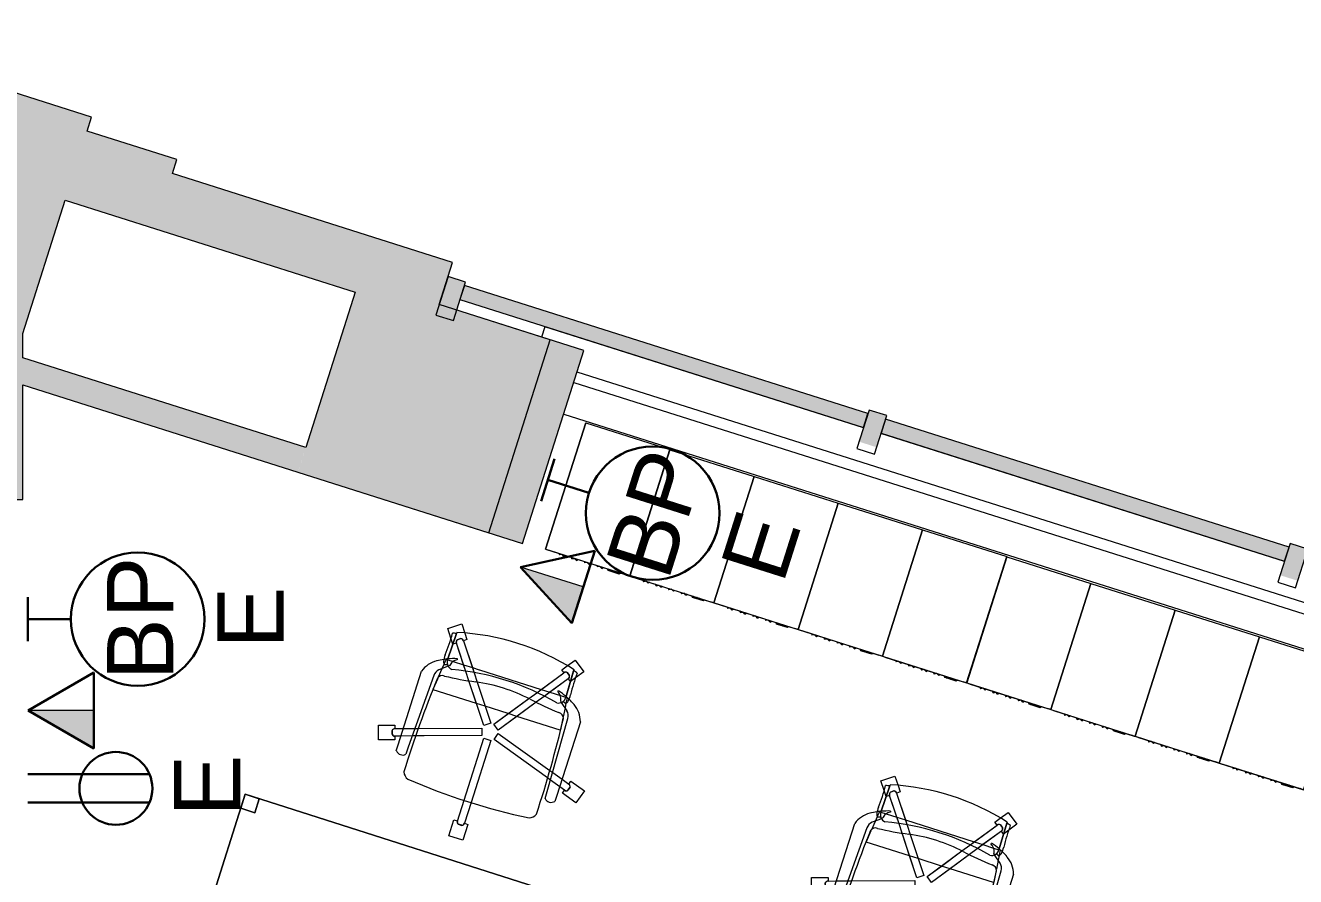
# Model space of a CAD drawing. Header units: inches. Extents: x 385 to 2249, y -1773 to -36.
# Drawn here: x 571.3 to 743.8, y -151.6 to -36 of the extents above; entities that cross this region are included whole.
import ezdxf

# ---------------------------------------------------------------- set-up
doc = ezdxf.new("R2010")
doc.units = ezdxf.units.IN
doc.header["$MEASUREMENT"] = 0
for name, color, linetype, lineweight in [('A-ANNO-NOTE', 131, 'Continuous', 30), ('A-COLS', 52, 'Continuous', 13), ('A-GLAZ-CURT', 52, 'Continuous', 13), ('A-GLAZ-CWMG', 51, 'Continuous', 13), ('A-WALL', 113, 'Continuous', 13), ('G-IMPT', 8, 'Continuous', 9), ('I-FURN', 30, 'Continuous', 9), ('Q-SPCQ', 91, 'Continuous', 13)]:
    doc.layers.add(name, color=color, linetype=linetype, lineweight=lineweight)
doc.styles.add('Swis721 Lt BT', font='swissl.ttf', dxfattribs={"height": 9})

# ---------------------------------------------------------------- blocks, each defined once
blk = doc.blocks.new('System Panel - Glazed 2-5026264-Level 6 POWER _ SIGNAL')
at = {"layer": 'A-GLAZ-CURT', "lineweight": 9}
blk.add_hatch(color=7, dxfattribs=at).paths.add_polyline_path([(28.75, 0.25), (28.75, 2.25), (-28.75, 2.25), (-28.75, 0.25), (26.06, 0.25)], flags=0)
at = {"layer": 'A-GLAZ-CURT', "color": 8, "lineweight": 20}
for p, q in [((28.75, 2.25), (-28.75, 2.25)), ((-28.75, 2.25), (-28.75, 0.25)), ((28.75, 0.25), (28.75, 2.25)), ((-28.75, 0.25), (28.75, 0.25))]:
    blk.add_line(p, q, dxfattribs=at)
blk = doc.blocks.new('Rectangular Mullion - 2_5_ x 5_ rectangular-5019623-Level 6 POWER _ SIGNAL')
at = {"layer": 'A-GLAZ-CWMG', "lineweight": 9}
blk.add_hatch(color=7, dxfattribs=at).paths.add_polyline_path([(0, 1.76), (0, -2.75), (-2.5, -2.75), (-2.5, 1.76), (-1.23, 1.76)], flags=0)
at = {"layer": 'A-GLAZ-CWMG', "color": 8, "lineweight": 20}
for p, q in [((-2.5, 2.75), (0, 2.75)), ((-2.5, -2.75), (-2.5, 2.75)), ((0, 2.75), (0, -2.75)), ((0, -2.75), (-2.5, -2.75))]:
    blk.add_line(p, q, dxfattribs=at)
blk = doc.blocks.new('System Panel - Glazed 2-5038000-Level 6 POWER _ SIGNAL')
at = {"layer": 'A-GLAZ-CURT', "lineweight": 9}
blk.add_hatch(color=7, dxfattribs=at).paths.add_polyline_path([(28.75, 0.25), (28.75, 2.25), (-28.75, 2.25), (-28.75, 0.25), (1.16, 0.25)], flags=0)
at = {"layer": 'A-GLAZ-CURT', "color": 8, "lineweight": 20}
for p, q in [((28.75, 2.25), (-28.75, 2.25)), ((-28.75, 2.25), (-28.75, 0.25)), ((28.75, 0.25), (28.75, 2.25)), ((-28.75, 0.25), (28.75, 0.25))]:
    blk.add_line(p, q, dxfattribs=at)
blk = doc.blocks.new('Walls 16 - Walls 16-5039104-Level 6 POWER _ SIGNAL')
at = {"layer": 'A-WALL', "lineweight": 9}
blk.add_hatch(color=7, dxfattribs=at).paths.add_polyline_path([(570.95, -100.39), (570.97, -84.81), (608.32, -96.67), (609.38, -93.33), (570.95, -81.14), (570.97, -77.76), (576.7, -59.71), (626.93, -75.65), (629.3, -68.18), (591.27, -56.11), (591.87, -54.21), (579.67, -50.34), (580.28, -48.43), (541.01, -35.97), (536.17, -51.22), (569.72, -61.87), (564.95, -76.89), (564.98, -100.39), (569.72, -100.39)], flags=0)
at = {"layer": 'A-WALL', "color": 8, "lineweight": 20}
for p, q in [((541.01, -35.97), (536.17, -51.22)), ((580.28, -48.43), (541.01, -35.97)), ((579.67, -50.34), (580.28, -48.43)), ((536.17, -51.22), (569.72, -61.87)), ((591.87, -54.21), (579.67, -50.34)), ((591.27, -56.11), (591.87, -54.21)), ((629.3, -68.18), (591.27, -56.11)), ((570.95, -77.82), (576.7, -59.71)), ((576.7, -59.71), (616.08, -72.2)), ((569.72, -61.87), (564.95, -76.89)), ((627.49, -73.91), (629.3, -68.18)), ((564.95, -76.89), (564.95, -100.39)), ((570.95, -81.14), (570.95, -77.82)), ((609.38, -93.33), (570.95, -81.14)), ((570.95, -100.39), (570.95, -84.81)), ((570.95, -84.81), (608.32, -96.67)), ((564.95, -100.39), (570.95, -100.39))]:
    blk.add_line(p, q, dxfattribs=at)
blk = doc.blocks.new('Columns 27 - Columns 4-5095801-Level 6 POWER _ SIGNAL')
at = {"layer": 'A-COLS', "lineweight": 9}
h = blk.add_hatch(color=7, dxfattribs=at)
h.paths.add_polyline_path([(1403.67, -850.73), (1403.84, -850.23), (1378.88, -838.97), (1403.65, -850.72), (1396.36, -848.35)], flags=0)
h.paths.add_polyline_path([(1396.55, -821.41), (1412.05, -824.97), (1412.18, -824.56), (1399.94, -822.09)], flags=0)
h.paths.add_polyline_path([(1378.88, -838.97), (1396.55, -821.41), (1385.72, -817.89), (1381.64, -830.47)], flags=0)
at = {"layer": 'A-COLS', "color": 8, "lineweight": 20}
for p, q in [((1385.72, -817.89), (1378.88, -838.97)), ((1412.18, -824.56), (1397.12, -819.67)), ((1403.67, -850.73), (1412.18, -824.56)), ((1377.79, -842.3), (1377.79, -842.32)), ((1377.79, -842.32), (1403.67, -850.73))]:
    blk.add_line(p, q, dxfattribs=at)
blk = doc.blocks.new('Walls 77 - Walls 3-5131685-Level 6 POWER _ SIGNAL')
at = {"layer": 'A-WALL', "lineweight": 9}
for p, q in [((59.48, -2869.68), (59.48, -2663.58)), ((53.49, -2770.31), (53.49, -2827.81)), ((53.49, -2830.31), (53.49, -2875.7)), ((53.49, -2875.7), (54.95, -2875.7))]:
    blk.add_line(p, q, dxfattribs=at)
blk = doc.blocks.new('Rectangular Mullion - 2_5_ x 5_ rectangular-V7-Level 6 POWER _ SIGNAL')
at = {"layer": 'A-GLAZ-CWMG', "lineweight": 9}
blk.add_hatch(color=7, dxfattribs=at).paths.add_polyline_path([(-2.5, 1.26), (-2.5, -2.75), (0, -2.75), (0, 1.26), (-1.91, 1.26)], flags=0)
at = {"layer": 'A-GLAZ-CWMG', "color": 8, "lineweight": 20}
for p, q in [((0, 2.75), (-2.5, 2.75)), ((-2.5, 2.75), (-2.5, -2.75)), ((0, -2.75), (0, 2.75)), ((-2.5, -2.75), (0, -2.75))]:
    blk.add_line(p, q, dxfattribs=at)
blk = doc.blocks.new('Columns 34 - Columns 4-5367114-Level 6 POWER _ SIGNAL')
at = {"layer": 'A-COLS', "lineweight": 9}
h = blk.add_hatch(color=7, dxfattribs=at)
h.paths.add_polyline_path([(1378.88, -838.97), (1403.84, -850.23), (1403.67, -850.73), (1403.65, -850.72), (1386.01, -842.35)], flags=0)
h.paths.add_polyline_path([(1408.23, -852.21), (1416.73, -826.04), (1397.12, -819.67), (1396.55, -821.41), (1378.88, -838.97), (1377.79, -842.32), (1407.3, -851.91)], flags=0)
h.paths.add_polyline_path([(1412.05, -824.97), (1396.55, -821.41), (1412.18, -824.56)], flags=0)
at = {"layer": 'A-COLS', "color": 8, "lineweight": 20}
for p, q in [((1385.72, -817.89), (1378.88, -838.97)), ((1416.73, -826.04), (1397.12, -819.67)), ((1408.23, -852.21), (1416.73, -826.04)), ((1377.79, -842.3), (1377.79, -842.32)), ((1377.79, -842.32), (1408.23, -852.21))]:
    blk.add_line(p, q, dxfattribs=at)
blk = doc.blocks.new('Walls 104 - Walls 3-5504135-Level 6 POWER _ SIGNAL')
at = {"layer": 'A-WALL', "lineweight": 9}
for p, q in [((53.49, -2662.78), (53.49, -2868.87)), ((59.48, -2868.87), (59.48, -2662.78))]:
    blk.add_line(p, q, dxfattribs=at)
blk = doc.blocks.new('Locker_-_Double_Unit_-_Medium_298 - 12ZLKR04_dwg-5336107-Level 6 POWER _ SIGNAL')
at = {"layer": 'G-IMPT'}
for p, q in [((0, 12), (18, 12)), ((0, 12), (0, 0)), ((0, 12), (0, 0)), ((18, 12), (0, 12)), ((18, 12), (18, 0)), ((18, 12), (18, 11.5)), ((18, 11.5), (18, 0.5)), ((18, 10.12), (18.18, 9.98)), ((18, 10.12), (18.18, 9.98)), ((18, 9.66), (18.18, 9.98)), ((18.18, 9.33), (18, 9.66)), ((18, 9.2), (18.18, 9.33)), ((18, 9.2), (18.18, 9.33)), ((18, 8.32), (18.18, 8.18)), ((18.18, 8.18), (18, 8.32)), ((18.18, 8.18), (18, 7.86)), ((18.18, 7.53), (18, 7.86)), ((18, 7.4), (18.18, 7.53)), ((18.18, 7.53), (18, 7.4)), ((18, 6.52), (18.18, 6.38)), ((18, 6.52), (18.18, 6.38)), ((18, 6.06), (18.18, 6.38)), ((18.18, 5.73), (18, 6.06)), ((18, 5.6), (18.18, 5.73)), ((18.18, 5.73), (18, 5.6)), ((18, 4.72), (18.18, 4.58)), ((18, 4.72), (18.18, 4.58)), ((18, 4.26), (18.18, 4.58)), ((18.18, 3.93), (18, 4.26)), ((18, 3.8), (18.18, 3.93)), ((18.18, 3.93), (18, 3.8)), ((18, 3.14), (18.06, 3.12)), ((18, 2.92), (18.18, 2.78)), ((18.18, 2.78), (18, 2.92)), ((18.18, 2.78), (18, 2.46)), ((18.18, 2.13), (18, 2.46)), ((18, 2), (18.18, 2.13)), ((18, 2), (18.18, 2.13)), ((18.19, 3.02), (18.06, 3.12)), ((18.06, 2.87), (18.06, 3.12)), ((18.06, 2.34), (18.06, 2.57)), ((18.06, 1.35), (18.06, 2.04)), ((18.19, 1.45), (18.19, 3.02)), ((18, 1.33), (18.06, 1.35)), ((18, 0), (18, 0.5)), ((18.06, 1.35), (18.19, 1.45)), ((18, 0), (0, 0)), ((18, 0), (0, 0))]:
    blk.add_line(p, q, dxfattribs=at)
blk = doc.blocks.new('Locker_-_Double_Unit_-_Medium_298 - Locker_-_Double_Unit_-_Medium_298-5336684-Level 6 POWER _ SIGNAL')
at = {"extrusion": (0, 0, -1), "zscale": -1, "rotation": 180}
blk.add_blockref('Locker_-_Double_Unit_-_Medium_298 - 12ZLKR04_dwg-5336107-Level 6 POWER _ SIGNAL', (0, 0), dxfattribs=at)
blk = doc.blocks.new('F-Haworth_Chair_X99-Seminar - X99 Advanced Seminar Chair-V166-Level 6 POWER _ SIGNAL')
at = {"layer": 'I-FURN'}
for p, q in [((-1, 15.13), (1, 15.13)), ((-1, 12.88), (-1, 15.13)), ((-1, 15.13), (1, 15.13)), ((-1, 12.88), (-1, 15.13)), ((1, 15.13), (1, 12.88)), ((1, 15.13), (1, 12.88)), ((-0.52, 12.88), (-1, 12.88)), ((-0.52, 12.88), (-1, 12.88)), ((-0.5, 9.91), (-0.5, 12.88)), ((-0.5, 9.91), (-0.5, 12.88)), ((0.26, 13.26), (-0.26, 13.26)), ((0.26, 13.26), (-0.26, 13.26)), ((-0.25, 13.25), (0.25, 13.25)), ((-0.25, 13.25), (0.25, 13.25)), ((0.5, 12.88), (0.5, 9.91)), ((0.5, 12.88), (0.5, 9.91)), ((1, 12.88), (0.52, 12.88)), ((1, 12.88), (0.52, 12.88)), ((-0.5, 1.08), (-0.5, 9.91)), ((-0.5, 1.08), (-0.5, 9.91)), ((0.5, 9.91), (0.5, 1.08)), ((0.5, 9.91), (0.5, 1.08)), ((-14.69, 3.72), (-14.08, 5.62)), ((-14.69, 3.72), (-14.08, 5.62)), ((-14.08, 5.62), (-11.94, 4.93)), ((-14.08, 5.62), (-11.94, 4.93)), ((-11.32, 5.48), (-11.3, 6.32)), ((-11.32, -5.06), (-11.32, 5.48)), ((-9.92, 6.36), (-9.92, 5.36)), ((-9.92, 5.36), (-9.57, -4.97)), ((9.57, -4.97), (9.92, 5.36)), ((9.92, 5.36), (9.92, 6.36)), ((11.3, 6.32), (11.32, 5.48)), ((11.32, 5.48), (11.32, -5.06)), ((11.94, 4.93), (14.08, 5.62)), ((11.94, 4.93), (14.08, 5.62)), ((14.08, 5.62), (14.69, 3.72)), ((14.08, 5.62), (14.69, 3.72)), ((-12.55, 3.03), (-14.69, 3.72)), ((-12.55, 3.03), (-14.69, 3.72)), ((-12.53, 4.34), (-12.69, 3.85)), ((-12.53, 4.34), (-12.69, 3.85)), ((-12.68, 3.86), (-12.52, 4.33)), ((-12.68, 3.86), (-12.52, 4.33)), ((-12.4, 3.49), (-12.55, 3.03)), ((-12.4, 3.49), (-12.55, 3.03)), ((-11.32, 3.15), (-12.4, 3.5)), ((-11.32, 3.15), (-12.4, 3.5)), ((-11.94, 4.93), (-12.09, 4.47)), ((-11.94, 4.93), (-12.09, 4.47)), ((-12.09, 4.45), (-11.32, 4.21)), ((-12.09, 4.45), (-11.32, 4.21)), ((-11.32, 4.21), (-9.86, 3.73)), ((-11.32, 4.21), (-9.86, 3.73)), ((-9.86, 3.73), (-9.38, 3.57)), ((-9.86, 3.73), (-9.38, 3.57)), ((-9.38, 3.57), (-0.87, 0.81)), ((-9.38, 3.57), (-0.87, 0.81)), ((0.87, 0.81), (9.38, 3.57)), ((0.87, 0.81), (9.38, 3.57)), ((9.38, 3.57), (9.86, 3.73)), ((9.38, 3.57), (9.86, 3.73)), ((9.86, 3.73), (11.32, 4.21)), ((9.86, 3.73), (11.32, 4.21)), ((11.32, 4.21), (12.09, 4.45)), ((11.32, 4.21), (12.09, 4.45)), ((12.4, 3.5), (11.32, 3.15)), ((12.4, 3.5), (11.32, 3.15)), ((12.09, 4.47), (11.94, 4.93)), ((12.09, 4.47), (11.94, 4.93)), ((12.55, 3.03), (12.4, 3.49)), ((12.55, 3.03), (12.4, 3.49)), ((12.52, 4.33), (12.68, 3.86)), ((12.52, 4.33), (12.68, 3.86)), ((12.69, 3.85), (12.53, 4.34)), ((12.69, 3.85), (12.53, 4.34)), ((14.69, 3.72), (12.55, 3.03)), ((14.69, 3.72), (12.55, 3.03)), ((-9.83, 2.67), (-11.32, 3.15)), ((-9.83, 2.67), (-11.32, 3.15)), ((-9.37, 2.52), (-9.83, 2.67)), ((-9.37, 2.52), (-9.83, 2.67)), ((-1.18, -0.14), (-9.37, 2.52)), ((-1.18, -0.14), (-9.37, 2.52)), ((9.37, 2.52), (1.18, -0.14)), ((9.37, 2.52), (1.18, -0.14)), ((9.83, 2.67), (9.37, 2.52)), ((9.83, 2.67), (9.37, 2.52)), ((11.32, 3.15), (9.83, 2.67)), ((11.32, 3.15), (9.83, 2.67)), ((-0.87, 0.81), (-1.18, -0.14)), ((-0.87, 0.81), (-1.18, -0.14)), ((0.5, 1.08), (-0.5, 1.08)), ((0.5, 1.08), (-0.5, 1.08)), ((1.18, -0.14), (0.87, 0.81)), ((1.18, -0.14), (0.87, 0.81)), ((-4.79, -5.75), (-1.04, -0.58)), ((-0.23, -1.17), (-3.68, -5.91)), ((-2.89, -3.12), (-1.04, -0.58)), ((-0.23, -1.17), (-1.65, -3.12)), ((-1.04, -0.58), (-0.23, -1.17)), ((-1.04, -0.58), (-0.23, -1.17)), ((0.23, -1.17), (1.04, -0.58)), ((0.23, -1.17), (1.04, -0.58)), ((1.65, -3.12), (0.23, -1.17)), ((3.68, -5.91), (0.23, -1.17)), ((1.04, -0.58), (2.89, -3.12)), ((1.04, -0.58), (4.79, -5.75)), ((-9.07, -3.12), (-2.89, -3.12)), ((-9.07, -3.2), (-9.07, -3.12)), ((-8.9, -4.8), (-9.07, -3.2)), ((-4.79, -5.75), (-2.89, -3.12)), ((-1.65, -3.12), (-3.68, -5.91)), ((-2.89, -3.12), (-1.65, -3.12)), ((-1.65, -3.12), (1.65, -3.12)), ((1.65, -3.12), (2.89, -3.12)), ((3.68, -5.91), (1.65, -3.12)), ((2.89, -3.12), (9.07, -3.12)), ((2.89, -3.12), (4.79, -5.75)), ((9.07, -3.2), (8.9, -4.8)), ((9.07, -3.12), (9.07, -3.2)), ((-8.88, -4.99), (-8.89, -4.91)), ((-8.75, -6.22), (-8.88, -4.99)), ((8.88, -4.99), (8.75, -6.22)), ((8.89, -4.91), (8.88, -4.99)), ((-9.13, -5.92), (-8.07, -6.77)), ((-8.68, -6.87), (-8.75, -6.22)), ((-8.62, -7.42), (-8.68, -6.87)), ((-8.61, -6.81), (-8.23, -6.95)), ((-8.07, -6.77), (-7.95, -6.87)), ((-7.97, -10.12), (-5.58, -6.82)), ((-6.14, -7.6), (-5.58, -6.82)), ((-5.57, -6.82), (-4.79, -5.75)), ((-5.57, -6.82), (-4.79, -5.75)), ((-3.68, -5.91), (-4.47, -7.01)), ((-3.68, -5.91), (-4.47, -7.01)), ((4.47, -7.01), (3.68, -5.91)), ((4.47, -7.01), (3.68, -5.91)), ((4.79, -5.75), (5.57, -6.82)), ((4.79, -5.75), (5.57, -6.82)), ((5.57, -6.82), (6.14, -7.6)), ((5.57, -6.82), (7.97, -10.12)), ((7.95, -6.87), (8.07, -6.77)), ((8.07, -6.77), (9.13, -5.92)), ((8.23, -6.95), (8.61, -6.81)), ((8.75, -6.22), (8.68, -6.87)), ((-8.6, -7.6), (-8.62, -7.43)), ((-8.49, -7.6), (-8.56, -7.6)), ((-8.42, -7.57), (-8.34, -11.37)), ((-8.34, -11.52), (-8.42, -7.57)), ((-7.65, -7.6), (-8.4, -7.6)), ((-7.97, -10.12), (-6.14, -7.6)), ((-6.14, -7.6), (-7.65, -7.6)), ((-7.18, -7.99), (-7.21, -8.13)), ((-4.47, -7.01), (-7.16, -10.71)), ((-4.9, -7.6), (-7.16, -10.71)), ((-4.9, -7.6), (-6.14, -7.6)), ((-4.47, -7.01), (-4.9, -7.6)), ((4.9, -7.6), (-4.9, -7.6)), ((4.9, -7.6), (4.47, -7.01)), ((7.16, -10.71), (4.47, -7.01)), ((6.14, -7.6), (4.9, -7.6)), ((7.16, -10.71), (4.9, -7.6)), ((7.65, -7.6), (6.14, -7.6)), ((6.14, -7.6), (7.97, -10.12)), ((7.21, -8.13), (7.18, -7.99)), ((8.4, -7.6), (7.65, -7.6)), ((8.34, -11.37), (8.42, -7.57)), ((8.42, -7.57), (8.34, -11.52)), ((8.56, -7.6), (8.49, -7.6)), ((8.62, -7.43), (8.6, -7.6)), ((8.68, -6.91), (8.62, -7.42)), ((-8.88, -10.52), (-8.38, -9.83)), ((-8.88, -10.52), (-8.38, -9.83)), ((-8.38, -9.83), (-7.99, -10.11)), ((-8.38, -9.83), (-7.99, -10.11)), ((7.99, -10.11), (8.38, -9.83)), ((7.99, -10.11), (8.38, -9.83)), ((8.38, -9.83), (8.88, -10.52)), ((8.38, -9.83), (8.88, -10.52)), ((-9.7, -11.65), (-8.88, -10.52)), ((-9.7, -11.65), (-8.88, -10.52)), ((-8.08, -12.82), (-9.7, -11.65)), ((-8.08, -12.82), (-9.7, -11.65)), ((-7.29, -11.74), (-8.08, -12.82)), ((-7.29, -11.74), (-8.08, -12.82)), ((-8, -10.58), (-7.59, -10.88)), ((-8, -10.58), (-7.59, -10.88)), ((-7.59, -10.87), (-7.99, -10.57)), ((-7.59, -10.87), (-7.99, -10.57)), ((-6.76, -11), (-7.29, -11.74)), ((-6.76, -11), (-7.29, -11.74)), ((-7.15, -10.72), (-6.76, -11)), ((-7.15, -10.72), (-6.76, -11)), ((6.76, -11), (7.15, -10.72)), ((6.76, -11), (7.15, -10.72)), ((7.29, -11.74), (6.76, -11)), ((7.29, -11.74), (6.76, -11)), ((8.08, -12.82), (7.29, -11.74)), ((8.08, -12.82), (7.29, -11.74)), ((7.99, -10.57), (7.59, -10.87)), ((7.99, -10.57), (7.59, -10.87)), ((7.59, -10.88), (8, -10.58)), ((7.59, -10.88), (8, -10.58)), ((9.7, -11.65), (8.08, -12.82)), ((9.7, -11.65), (8.08, -12.82)), ((8.88, -10.52), (9.7, -11.65)), ((8.88, -10.52), (9.7, -11.65))]:
    blk.add_line(p, q, dxfattribs=at)
for centre, radius, start, end in [((-0.11, 12.88), 0.407, 111.1651, 180.8349), ((-0.11, 12.88), 0.407, 111.1651, 180.8349), ((-0.09, 12.88), 0.406, 112.6199, 180), ((-0.09, 12.88), 0.406, 166.524, 180), ((-0.09, 12.88), 0.406, 126.0959, 166.524), ((-0.09, 12.88), 0.406, 112.6199, 126.0959), ((0.09, 12.88), 0.406, 53.9041, 67.3801), ((0.09, 12.88), 0.406, 0, 67.3801), ((0.11, 12.88), 0.407, 359.1651, 68.8349), ((0.11, 12.88), 0.407, 359.1651, 68.8349), ((0.09, 12.88), 0.406, 0, 53.9041), ((-8.21, 8.28), 1.31, 110.0433, 159.9567), ((144.06, 7.32), 153.52, 179.4749, 184.5213), ((0, -75.01), 84.96, 84.1475, 95.8525), ((8.21, 8.28), 1.31, 20.0433, 69.9567), ((-144.06, 7.32), 153.52, 355.4787, 0.5251), ((-10.58, 5.68), 0.956, 45.8901, 138.1099), ((10.58, 5.68), 0.956, 41.8901, 134.1099), ((-12.28, 3.88), 0.407, 183.1651, 252.8349), ((-12.28, 3.88), 0.407, 183.1651, 252.8349), ((-12.27, 3.89), 0.406, 184.6199, 198.0959), ((-12.27, 3.89), 0.406, 184.6199, 252), ((-12.27, 3.89), 0.406, 198.0959, 238.524), ((-12.22, 4.09), 0.407, 71.1651, 140.8349), ((-12.22, 4.09), 0.407, 71.1651, 140.8349), ((-12.22, 4.07), 0.406, 85.476, 139.3801), ((-12.22, 4.07), 0.406, 72, 139.3801), ((-12.27, 3.89), 0.406, 238.524, 252), ((-12.22, 4.07), 0.406, 72, 85.476), ((12.22, 4.09), 0.407, 39.1651, 108.8349), ((12.22, 4.09), 0.407, 39.1651, 108.8349), ((12.22, 4.07), 0.406, 81.0479, 108), ((12.22, 4.07), 0.406, 40.6199, 108), ((12.22, 4.07), 0.406, 40.6199, 81.0479), ((12.27, 3.89), 0.406, 288, 355.3801), ((12.28, 3.88), 0.407, 287.1651, 356.8349), ((12.28, 3.88), 0.407, 287.1651, 356.8349), ((12.27, 3.89), 0.406, 288, 341.9041), ((12.27, 3.89), 0.406, 341.9041, 355.3801), ((-7.87, -3.92), 3.63, 198.1789, 238.0478), ((-8.18, -4.9), 1.39, 182.8013, 227.1078), ((-8.24, -4.59), 0.763, 194.2338, 275.7662), ((8.24, -4.59), 0.763, 264.2338, 345.7662), ((8.18, -4.9), 1.39, 312.8922, 357.1987), ((7.87, -3.92), 3.63, 301.9522, 341.8211), ((-8.28, -7.33), 0.613, 122.5427, 170.0936), ((-7.37, -7.55), 1.05, 95.9554, 181.1786), ((-11.32, -48.08), 42.84, 79.9767, 85.7699), ((-6.55, -6.76), 1.38, 185.0878, 212.4248), ((0, 26.49), 33.83, 257.2285, 282.7715), ((0, 15.97), 22.19, 259.9767, 280.0233), ((11.32, -48.08), 42.84, 94.2301, 100.0233), ((7.37, -7.55), 1.05, 358.8214, 84.0446), ((6.55, -6.76), 1.38, 327.5752, 354.9122), ((8.28, -7.33), 0.613, 9.9064, 57.4573), ((-4.71, 1.15), 9.61, 238.0478, 243.9964), ((-5.2, -7.86), 3.74, 170.0936, 184.0143), ((-36.06, -10.03), 27.2, 357.4882, 4.0143), ((-4.71, 1.15), 9.61, 243.9964, 246.4906), ((-4.71, 1.15), 9.61, 246.6393, 247.073), ((-7.37, -7.55), 1.05, 145.2002, 181.1786), ((-4.71, 1.15), 9.61, 247.2631, 254.9334), ((-6.55, -6.76), 1.38, 214.0187, 242.9497), ((6.55, -6.76), 1.38, 297.0503, 325.9813), ((4.71, 1.15), 9.61, 285.0666, 292.7369), ((7.37, -7.55), 1.05, 358.8214, 34.7998), ((4.71, 1.15), 9.61, 292.927, 293.3607), ((4.71, 1.15), 9.61, 293.5094, 296.0036), ((36.06, -10.03), 27.2, 175.9857, 182.5118), ((5.2, -7.86), 3.74, 355.9857, 9.9064), ((4.71, 1.15), 9.61, 296.0036, 301.9522), ((-7.66, -10.36), 0.407, 143.1651, 212.8349), ((-7.66, -10.36), 0.407, 143.1651, 212.8349), ((-7.64, -10.36), 0.406, 144, 211.3801), ((-7.64, -10.36), 0.406, 144, 211.3801), ((7.64, -10.36), 0.406, 328.6199, 36), ((7.64, -10.36), 0.406, 328.6199, 36), ((7.66, -10.36), 0.407, 327.1651, 36.8349), ((7.66, -10.36), 0.407, 327.1651, 36.8349), ((0, 20.73), 33.17, 254.4478, 255.4234), ((0, 20.29), 32.89, 255.304, 284.6925), ((-7.49, -10.47), 0.406, 256.6199, 324), ((-7.48, -10.49), 0.407, 255.1651, 324.8349), ((-7.48, -10.49), 0.407, 255.1651, 324.8349), ((-7.49, -10.47), 0.406, 256.6199, 297.0479), ((-7.49, -10.47), 0.406, 297.0479, 324), ((7.48, -10.49), 0.407, 215.1651, 284.8349), ((7.48, -10.49), 0.407, 215.1651, 284.8349), ((7.49, -10.47), 0.406, 216, 256.4281), ((7.49, -10.47), 0.406, 216, 283.3801), ((7.49, -10.47), 0.406, 256.4281, 283.3801), ((0, 20.73), 33.17, 284.5766, 285.5522)]:
    blk.add_arc(centre, radius, start, end, dxfattribs=at)
blk = doc.blocks.new('Rectangular Table - Rectangular Table-5809080-Level 6 POWER _ SIGNAL')
at = {"layer": 'I-FURN'}
for p, q in [((-28, 15), (-30, 15)), ((-30, 15), (-30, 13)), ((-30, 13), (-30, 15)), ((-30, 15), (-28, 15)), ((30, 15), (-30, 15)), ((-30, 15), (-30, -15)), ((-30, -15), (-30, 15)), ((-30, 15), (30, 15)), ((-28, 13), (-28, 15)), ((-28, 15), (-28, 13)), ((28, 15), (28, 13)), ((30, 15), (28, 15)), ((28, 15), (30, 15)), ((28, 13), (28, 15)), ((30, 13), (30, 15)), ((30, 15), (30, 13)), ((30, -15), (30, 15)), ((30, 15), (30, -15)), ((-30, 13), (-28, 13)), ((-28, 13), (-30, 13)), ((28, 13), (30, 13)), ((30, 13), (28, 13)), ((-28, -13), (-30, -13)), ((-30, -13), (-30, -15)), ((-30, -15), (-30, -13)), ((-30, -13), (-28, -13)), ((-28, -15), (-28, -13)), ((-28, -13), (-28, -15)), ((30, -13), (28, -13)), ((28, -13), (28, -15)), ((28, -15), (28, -13)), ((28, -13), (30, -13)), ((30, -15), (30, -13)), ((30, -13), (30, -15)), ((-30, -15), (-28, -15)), ((-28, -15), (-30, -15)), ((-30, -15), (30, -15)), ((30, -15), (-30, -15)), ((28, -15), (30, -15)), ((30, -15), (28, -15))]:
    blk.add_line(p, q, dxfattribs=at)
blk = doc.blocks.new('F-Haworth_Chair_X99-Seminar - X99 Advanced Seminar Chair-V167-Level 6 POWER _ SIGNAL')
at = {"layer": 'I-FURN'}
for p, q in [((-1, 15.13), (1, 15.13)), ((-1, 12.88), (-1, 15.13)), ((-1, 15.13), (1, 15.13)), ((-1, 12.88), (-1, 15.13)), ((1, 15.13), (1, 12.88)), ((1, 15.13), (1, 12.88)), ((-0.52, 12.88), (-1, 12.88)), ((-0.52, 12.88), (-1, 12.88)), ((-0.5, 9.91), (-0.5, 12.88)), ((-0.5, 9.91), (-0.5, 12.88)), ((0.26, 13.26), (-0.26, 13.26)), ((0.26, 13.26), (-0.26, 13.26)), ((-0.25, 13.25), (0.25, 13.25)), ((-0.25, 13.25), (0.25, 13.25)), ((0.5, 12.88), (0.5, 9.91)), ((0.5, 12.88), (0.5, 9.91)), ((1, 12.88), (0.52, 12.88)), ((1, 12.88), (0.52, 12.88)), ((-0.5, 1.08), (-0.5, 9.91)), ((-0.5, 1.08), (-0.5, 9.91)), ((0.5, 9.91), (0.5, 1.08)), ((0.5, 9.91), (0.5, 1.08)), ((-14.69, 3.72), (-14.08, 5.62)), ((-14.69, 3.72), (-14.08, 5.62)), ((-14.08, 5.62), (-11.94, 4.93)), ((-14.08, 5.62), (-11.94, 4.93)), ((-11.32, 5.48), (-11.3, 6.32)), ((-11.32, -5.06), (-11.32, 5.48)), ((-9.92, 6.36), (-9.92, 5.36)), ((-9.92, 5.36), (-9.57, -4.97)), ((9.57, -4.97), (9.92, 5.36)), ((9.92, 5.36), (9.92, 6.36)), ((11.3, 6.32), (11.32, 5.48)), ((11.32, 5.48), (11.32, -5.06)), ((11.94, 4.93), (14.08, 5.62)), ((11.94, 4.93), (14.08, 5.62)), ((14.08, 5.62), (14.69, 3.72)), ((14.08, 5.62), (14.69, 3.72)), ((-12.55, 3.03), (-14.69, 3.72)), ((-12.55, 3.03), (-14.69, 3.72)), ((-12.53, 4.34), (-12.69, 3.85)), ((-12.53, 4.34), (-12.69, 3.85)), ((-12.68, 3.86), (-12.52, 4.33)), ((-12.68, 3.86), (-12.52, 4.33)), ((-12.4, 3.49), (-12.55, 3.03)), ((-12.4, 3.49), (-12.55, 3.03)), ((-11.32, 3.15), (-12.4, 3.5)), ((-11.32, 3.15), (-12.4, 3.5)), ((-11.94, 4.93), (-12.09, 4.47)), ((-11.94, 4.93), (-12.09, 4.47)), ((-12.09, 4.45), (-11.32, 4.21)), ((-12.09, 4.45), (-11.32, 4.21)), ((-11.32, 4.21), (-9.86, 3.73)), ((-11.32, 4.21), (-9.86, 3.73)), ((-9.86, 3.73), (-9.38, 3.57)), ((-9.86, 3.73), (-9.38, 3.57)), ((-9.38, 3.57), (-0.87, 0.81)), ((-9.38, 3.57), (-0.87, 0.81)), ((8.36, 3.24), (9.38, 3.57)), ((8.36, 3.24), (9.38, 3.57)), ((9.38, 3.57), (9.86, 3.73)), ((9.38, 3.57), (9.86, 3.73)), ((9.86, 3.73), (11.32, 4.21)), ((9.86, 3.73), (11.32, 4.21)), ((11.32, 4.21), (12.09, 4.45)), ((11.32, 4.21), (12.09, 4.45)), ((12.4, 3.5), (11.32, 3.15)), ((12.4, 3.5), (11.32, 3.15)), ((12.09, 4.47), (11.94, 4.93)), ((12.09, 4.47), (11.94, 4.93)), ((12.55, 3.03), (12.4, 3.49)), ((12.55, 3.03), (12.4, 3.49)), ((12.52, 4.33), (12.68, 3.86)), ((12.52, 4.33), (12.68, 3.86)), ((12.69, 3.85), (12.53, 4.34)), ((12.69, 3.85), (12.53, 4.34)), ((14.69, 3.72), (12.55, 3.03)), ((14.69, 3.72), (12.55, 3.03)), ((-9.83, 2.67), (-11.32, 3.15)), ((-9.83, 2.67), (-11.32, 3.15)), ((-9.37, 2.52), (-9.83, 2.67)), ((-9.37, 2.52), (-9.83, 2.67)), ((-1.18, -0.14), (-9.37, 2.52)), ((-1.18, -0.14), (-9.37, 2.52)), ((0.87, 0.81), (8.33, 3.23)), ((0.87, 0.81), (8.33, 3.23)), ((9.37, 2.52), (1.18, -0.14)), ((9.37, 2.52), (1.18, -0.14)), ((9.83, 2.67), (9.37, 2.52)), ((9.83, 2.67), (9.37, 2.52)), ((11.32, 3.15), (9.83, 2.67)), ((11.32, 3.15), (9.83, 2.67)), ((-0.87, 0.81), (-1.18, -0.14)), ((-0.87, 0.81), (-1.18, -0.14)), ((0.5, 1.08), (-0.5, 1.08)), ((0.5, 1.08), (-0.5, 1.08)), ((1.18, -0.14), (0.87, 0.81)), ((1.18, -0.14), (0.87, 0.81)), ((-4.79, -5.75), (-1.04, -0.58)), ((-0.23, -1.17), (-3.68, -5.91)), ((-2.89, -3.12), (-1.04, -0.58)), ((-0.23, -1.17), (-1.65, -3.12)), ((-1.04, -0.58), (-0.23, -1.17)), ((-1.04, -0.58), (-0.23, -1.17)), ((0.23, -1.17), (1.04, -0.58)), ((0.23, -1.17), (1.04, -0.58)), ((1.65, -3.12), (0.23, -1.17)), ((3.68, -5.91), (0.23, -1.17)), ((1.04, -0.58), (2.89, -3.12)), ((1.04, -0.58), (4.79, -5.75)), ((-9.07, -3.12), (-2.89, -3.12)), ((-9.07, -3.2), (-9.07, -3.12)), ((-8.9, -4.8), (-9.07, -3.2)), ((-4.79, -5.75), (-2.89, -3.12)), ((-1.65, -3.12), (-3.68, -5.91)), ((-2.89, -3.12), (-1.65, -3.12)), ((-1.65, -3.12), (1.65, -3.12)), ((1.65, -3.12), (2.89, -3.12)), ((3.68, -5.91), (1.65, -3.12)), ((2.89, -3.12), (9.07, -3.12)), ((2.89, -3.12), (4.79, -5.75)), ((9.07, -3.2), (8.9, -4.8)), ((9.07, -3.12), (9.07, -3.2)), ((-8.88, -4.99), (-8.89, -4.91)), ((-8.75, -6.22), (-8.88, -4.99)), ((8.88, -4.99), (8.75, -6.22)), ((8.89, -4.91), (8.88, -4.99)), ((-9.13, -5.92), (-8.07, -6.77)), ((-8.68, -6.87), (-8.75, -6.22)), ((-8.62, -7.42), (-8.68, -6.87)), ((-8.61, -6.81), (-8.23, -6.95)), ((-8.07, -6.77), (-7.95, -6.87)), ((-7.97, -10.12), (-5.57, -6.82)), ((-6.14, -7.6), (-5.57, -6.82)), ((-5.57, -6.82), (-4.79, -5.75)), ((-5.57, -6.82), (-4.79, -5.75)), ((-3.68, -5.91), (-4.47, -7.01)), ((-3.68, -5.91), (-4.47, -7.01)), ((4.47, -7.01), (3.68, -5.91)), ((4.47, -7.01), (3.68, -5.91)), ((4.79, -5.75), (5.57, -6.82)), ((4.79, -5.75), (5.57, -6.82)), ((5.57, -6.82), (6.14, -7.6)), ((5.57, -6.82), (7.97, -10.12)), ((7.95, -6.87), (8.07, -6.77)), ((8.07, -6.77), (9.13, -5.92)), ((8.23, -6.95), (8.61, -6.81)), ((8.75, -6.22), (8.68, -6.87)), ((-8.6, -7.6), (-8.62, -7.43)), ((-8.49, -7.6), (-8.56, -7.6)), ((-8.42, -7.57), (-8.34, -11.37)), ((-8.34, -11.52), (-8.42, -7.57)), ((-7.65, -7.6), (-8.4, -7.6)), ((-7.97, -10.12), (-6.14, -7.6)), ((-6.14, -7.6), (-7.65, -7.6)), ((-7.18, -7.99), (-7.21, -8.13)), ((-4.47, -7.01), (-7.16, -10.71)), ((-4.9, -7.6), (-7.16, -10.71)), ((-4.9, -7.6), (-6.14, -7.6)), ((-4.47, -7.01), (-4.9, -7.6)), ((3.88, -7.6), (-4.9, -7.6)), ((4.9, -7.6), (3.92, -7.6)), ((4.9, -7.6), (4.47, -7.01)), ((7.16, -10.71), (4.47, -7.01)), ((6.14, -7.6), (4.9, -7.6)), ((7.16, -10.71), (4.9, -7.6)), ((7.65, -7.6), (6.14, -7.6)), ((6.14, -7.6), (7.97, -10.12)), ((7.21, -8.13), (7.18, -7.99)), ((8.4, -7.6), (7.65, -7.6)), ((8.34, -11.37), (8.42, -7.57)), ((8.42, -7.57), (8.34, -11.52)), ((8.56, -7.6), (8.49, -7.6)), ((8.62, -7.43), (8.6, -7.6)), ((8.68, -6.91), (8.62, -7.42)), ((-8.88, -10.52), (-8.38, -9.83)), ((-8.88, -10.52), (-8.38, -9.83)), ((-8.38, -9.83), (-7.99, -10.11)), ((-8.38, -9.83), (-7.99, -10.11)), ((7.99, -10.11), (8.38, -9.83)), ((7.99, -10.11), (8.38, -9.83)), ((8.38, -9.83), (8.88, -10.52)), ((8.38, -9.83), (8.88, -10.52)), ((-9.7, -11.65), (-8.88, -10.52)), ((-9.7, -11.65), (-8.88, -10.52)), ((-8.08, -12.82), (-9.7, -11.65)), ((-8.08, -12.82), (-9.7, -11.65)), ((-7.29, -11.74), (-8.08, -12.82)), ((-7.29, -11.74), (-8.08, -12.82)), ((-8, -10.58), (-7.59, -10.88)), ((-8, -10.58), (-7.59, -10.88)), ((-7.59, -10.87), (-7.99, -10.57)), ((-7.59, -10.87), (-7.99, -10.57)), ((-6.76, -11), (-7.29, -11.74)), ((-6.76, -11), (-7.29, -11.74)), ((-7.15, -10.72), (-6.76, -11)), ((-7.15, -10.72), (-6.76, -11)), ((6.76, -11), (7.15, -10.72)), ((6.76, -11), (7.15, -10.72)), ((7.29, -11.74), (6.76, -11)), ((7.29, -11.74), (6.76, -11)), ((8.08, -12.82), (7.29, -11.74)), ((8.08, -12.82), (7.29, -11.74)), ((7.99, -10.57), (7.59, -10.87)), ((7.99, -10.57), (7.59, -10.87)), ((7.59, -10.88), (8, -10.58)), ((7.59, -10.88), (8, -10.58)), ((9.7, -11.65), (8.08, -12.82)), ((9.7, -11.65), (8.08, -12.82)), ((8.88, -10.52), (9.7, -11.65)), ((8.88, -10.52), (9.7, -11.65))]:
    blk.add_line(p, q, dxfattribs=at)
for centre, radius, start, end in [((-0.11, 12.88), 0.407, 111.1651, 180.8349), ((-0.11, 12.88), 0.407, 111.1651, 180.8349), ((-0.09, 12.88), 0.406, 112.6199, 180), ((-0.09, 12.88), 0.406, 166.524, 180), ((-0.09, 12.88), 0.406, 126.0959, 166.524), ((-0.09, 12.88), 0.406, 112.6199, 126.0959), ((0.09, 12.88), 0.406, 53.9041, 67.3801), ((0.09, 12.88), 0.406, 0, 67.3801), ((0.11, 12.88), 0.407, 359.1651, 68.8349), ((0.11, 12.88), 0.407, 359.1651, 68.8349), ((0.09, 12.88), 0.406, 0, 53.9041), ((-8.21, 8.28), 1.31, 110.0433, 159.9567), ((144.06, 7.32), 153.52, 179.4749, 184.5213), ((0, -75.01), 84.96, 84.1475, 95.8525), ((8.21, 8.28), 1.31, 20.0433, 69.9567), ((-144.06, 7.32), 153.52, 355.4787, 0.5251), ((-10.58, 5.68), 0.956, 45.8901, 138.1099), ((10.58, 5.68), 0.956, 41.8901, 134.1099), ((-12.28, 3.88), 0.407, 183.1651, 252.8349), ((-12.28, 3.88), 0.407, 183.1651, 252.8349), ((-12.27, 3.89), 0.406, 184.6199, 198.0959), ((-12.27, 3.89), 0.406, 184.6199, 252), ((-12.27, 3.89), 0.406, 198.0959, 238.524), ((-12.22, 4.09), 0.407, 71.1651, 140.8349), ((-12.22, 4.09), 0.407, 71.1651, 140.8349), ((-12.22, 4.07), 0.406, 85.476, 139.3801), ((-12.22, 4.07), 0.406, 72, 139.3801), ((-12.27, 3.89), 0.406, 238.524, 252), ((-12.22, 4.07), 0.406, 72, 85.476), ((12.22, 4.09), 0.407, 39.1651, 108.8349), ((12.22, 4.09), 0.407, 39.1651, 108.8349), ((12.22, 4.07), 0.406, 81.0479, 108), ((12.22, 4.07), 0.406, 40.6199, 108), ((12.22, 4.07), 0.406, 40.6199, 81.0479), ((12.27, 3.89), 0.406, 288, 355.3801), ((12.28, 3.88), 0.407, 287.1651, 356.8349), ((12.28, 3.88), 0.407, 287.1651, 356.8349), ((12.27, 3.89), 0.406, 288, 341.9041), ((12.27, 3.89), 0.406, 341.9041, 355.3801), ((-7.87, -3.92), 3.63, 198.1789, 238.0478), ((-8.18, -4.9), 1.39, 182.8013, 227.1078), ((-8.24, -4.59), 0.763, 194.2338, 275.7662), ((8.24, -4.59), 0.763, 264.2338, 345.7662), ((8.18, -4.9), 1.39, 312.8922, 357.1987), ((7.87, -3.92), 3.63, 301.9522, 341.8211), ((-8.28, -7.33), 0.613, 122.5427, 170.0936), ((-7.37, -7.55), 1.05, 95.9554, 181.1786), ((-11.32, -48.08), 42.84, 79.9767, 85.7699), ((-6.55, -6.76), 1.38, 185.0878, 212.4248), ((0, 26.49), 33.83, 257.2285, 282.7715), ((0, 15.97), 22.19, 259.9767, 280.0233), ((11.32, -48.08), 42.84, 94.2301, 100.0233), ((7.37, -7.55), 1.05, 358.8214, 84.0446), ((6.55, -6.76), 1.38, 327.5752, 354.9122), ((8.28, -7.33), 0.613, 9.9064, 57.4573), ((-4.71, 1.15), 9.61, 238.0478, 243.9964), ((-5.2, -7.86), 3.74, 170.0936, 184.0143), ((-36.06, -10.03), 27.2, 357.4882, 4.0143), ((-4.71, 1.15), 9.61, 243.9964, 246.4906), ((-4.71, 1.15), 9.61, 246.6393, 247.073), ((-7.37, -7.55), 1.05, 145.2002, 181.1786), ((-4.71, 1.15), 9.61, 247.2631, 254.9334), ((-6.55, -6.76), 1.38, 214.0187, 242.9497), ((6.55, -6.76), 1.38, 297.0503, 325.9813), ((4.71, 1.15), 9.61, 285.0666, 292.7369), ((7.37, -7.55), 1.05, 358.8214, 34.7998), ((4.71, 1.15), 9.61, 292.927, 293.3607), ((4.71, 1.15), 9.61, 293.5094, 296.0036), ((36.06, -10.03), 27.2, 175.9857, 182.5118), ((5.2, -7.86), 3.74, 355.9857, 9.9064), ((4.71, 1.15), 9.61, 296.0036, 301.9522), ((-7.66, -10.36), 0.407, 143.1651, 212.8349), ((-7.66, -10.36), 0.407, 143.1651, 212.8349), ((-7.64, -10.36), 0.406, 144, 211.3801), ((-7.64, -10.36), 0.406, 144, 211.3801), ((7.64, -10.36), 0.406, 328.6199, 36), ((7.64, -10.36), 0.406, 328.6199, 36), ((7.66, -10.36), 0.407, 22.9009, 36.8349), ((7.66, -10.36), 0.407, 327.1651, 36.8349), ((7.66, -10.36), 0.407, 355.033, 22.9009), ((0, 20.73), 33.17, 254.4478, 255.4234), ((0, 20.29), 32.89, 255.304, 284.6925), ((-7.49, -10.47), 0.406, 256.6199, 324), ((-7.48, -10.49), 0.407, 255.1651, 324.8349), ((-7.48, -10.49), 0.407, 255.1651, 324.8349), ((-7.49, -10.47), 0.406, 256.6199, 297.0479), ((-7.49, -10.47), 0.406, 297.0479, 324), ((7.48, -10.49), 0.407, 215.1651, 284.8349), ((7.48, -10.49), 0.407, 215.1651, 284.8349), ((7.49, -10.47), 0.406, 216, 256.4281), ((7.49, -10.47), 0.406, 216, 283.3801), ((7.49, -10.47), 0.406, 256.4281, 283.3801), ((7.66, -10.36), 0.407, 327.1651, 355.033), ((0, 20.73), 33.17, 284.5766, 285.5522)]:
    blk.add_arc(centre, radius, start, end, dxfattribs=at)

msp = doc.modelspace()

# ---------------------------------------------------------------- hatches: boundary and pattern name
at = {"layer": 'A-ANNO-NOTE', "lineweight": 9}
for points in [[(645.51, -117.19), (647.07, -112.27), (638.55, -109.57), (643.56, -115.05)], [(580.61, -134.2), (580.61, -129.05), (571.68, -129.05)]]:
    msp.add_hatch(color=256, dxfattribs=at).paths.add_polyline_path(points, flags=0)

# ---------------------------------------------------------------- linework, layer by layer
at = {"layer": 'A-ANNO-NOTE'}
for p, q in [((641.35, -100.59), (643.16, -94.87)), ((642.25, -97.73), (647.84, -99.5)), ((638.55, -109.57), (648.63, -107.36)), ((648.63, -107.36), (645.51, -117.19)), ((638.55, -109.57), (645.51, -117.19)), ((571.63, -119.64), (571.63, -113.64)), ((571.63, -116.64), (577.49, -116.64)), ((571.68, -129.05), (580.61, -123.89)), ((580.61, -123.89), (580.61, -134.2)), ((571.68, -129.05), (580.61, -134.2)), ((571.63, -137.71), (588.15, -137.71)), ((571.63, -137.71), (588.15, -137.71)), ((571.63, -141.55), (588.15, -141.55))]:
    msp.add_line(p, q, dxfattribs=at)
at = {"layer": 'A-ANNO-NOTE', "lineweight": 9}
for p, q in [((638.55, -109.57), (645.51, -117.19)), ((647.07, -112.27), (638.55, -109.57)), ((645.51, -117.19), (647.07, -112.27)), ((571.68, -129.05), (580.61, -134.2)), ((580.61, -129.05), (571.68, -129.05)), ((580.61, -134.2), (580.61, -129.05))]:
    msp.add_line(p, q, dxfattribs=at)
at = {"layer": 'A-ANNO-NOTE'}
for centre, radius in [((656.49, -102.24), 9.07), ((586.56, -116.64), 9.07), ((583.59, -139.63), 4.95)]:
    msp.add_circle(centre, radius, dxfattribs=at)

# ---------------------------------------------------------------- block references
at = {"layer": 'A-COLS', "lineweight": 9, "rotation": 0.3967009999964257}
for name in ['Columns 34 - Columns 4-5367114-Level 6 POWER _ SIGNAL', 'Columns 27 - Columns 4-5095801-Level 6 POWER _ SIGNAL']:
    msp.add_blockref(name, (-775.27, 736.07), dxfattribs=at)
at = {"layer": 'A-GLAZ-CURT', "lineweight": 9, "rotation": 342.396186574362}
for name, p in [('System Panel - Glazed 2-5038000-Level 6 POWER _ SIGNAL', (657.65, -82.16)), ('System Panel - Glazed 2-5026264-Level 6 POWER _ SIGNAL', (714.84, -100.3))]:
    msp.add_blockref(name, p, dxfattribs=at)
at = {"layer": 'A-GLAZ-CWMG', "lineweight": 9, "rotation": 162.396186574362}
msp.add_blockref('Rectangular Mullion - 2_5_ x 5_ rectangular-V7-Level 6 POWER _ SIGNAL', (627.87, -72.7), dxfattribs=at)
at = {"layer": 'A-GLAZ-CWMG', "lineweight": 9, "extrusion": (0, 0, -1), "rotation": 197.603813425638}
for p in [(-687.44, -91.61), (-744.63, -109.75)]:
    msp.add_blockref('Rectangular Mullion - 2_5_ x 5_ rectangular-5019623-Level 6 POWER _ SIGNAL', p, dxfattribs=at)
at = {"layer": 'A-WALL', "lineweight": 9}
msp.add_blockref('Walls 16 - Walls 16-5039104-Level 6 POWER _ SIGNAL', (0, 0), dxfattribs=at)
at = {"layer": 'A-WALL', "lineweight": 9, "rotation": 252.3961828634399}
for name, p in [('Walls 77 - Walls 3-5131685-Level 6 POWER _ SIGNAL', (3399.06, -895.66)), ('Walls 104 - Walls 3-5504135-Level 6 POWER _ SIGNAL', (3396.92, -899.72))]:
    msp.add_blockref(name, p, dxfattribs=at)
at = {"layer": 'I-FURN'}
for name, p, rotation in [('F-Haworth_Chair_X99-Seminar - X99 Advanced Seminar Chair-V167-Level 6 POWER _ SIGNAL', (634.36, -131.95), 162.3119574808694), ('F-Haworth_Chair_X99-Seminar - X99 Advanced Seminar Chair-V166-Level 6 POWER _ SIGNAL', (693.19, -152.65), 162.3119574808694), ('Rectangular Table - Rectangular Table-5809080-Level 6 POWER _ SIGNAL', (625.18, -163.84), 162.3119574808701)]:
    msp.add_blockref(name, p, dxfattribs=dict(at, rotation=rotation))
at = {"layer": 'Q-SPCQ', "lineweight": 9, "rotation": 252.3961828634397}
for p in [(658.83, -93.61), (670.26, -97.26), (681.7, -100.89), (693.14, -104.52), (704.58, -108.15), (716.02, -111.78), (727.45, -115.41), (738.89, -119.03), (750.33, -122.66)]:
    msp.add_blockref('Locker_-_Double_Unit_-_Medium_298 - Locker_-_Double_Unit_-_Medium_298-5336684-Level 6 POWER _ SIGNAL', p, dxfattribs=at)

# ---------------------------------------------------------------- texts
at = {"layer": 'A-ANNO-NOTE', "lineweight": 9, "char_height": 9, "attachment_point": 1, "style": 'Swis721 Lt BT'}
for s, insert, width, rotation in [('BP', (650, -108.88), 19.392, 72.3967), ('E', (665.59, -109.31), 9.393, 72.3967), ('BP', (582.39, -124.92), 19.392, 90), ('E', (597.37, -120.62), 9.393, 90), ('E', (591.48, -143.46), 9.393, 90)]:
    msp.add_mtext(s, dxfattribs=dict(at, insert=insert, width=width, rotation=rotation))

doc.saveas('drawing.dxf')
